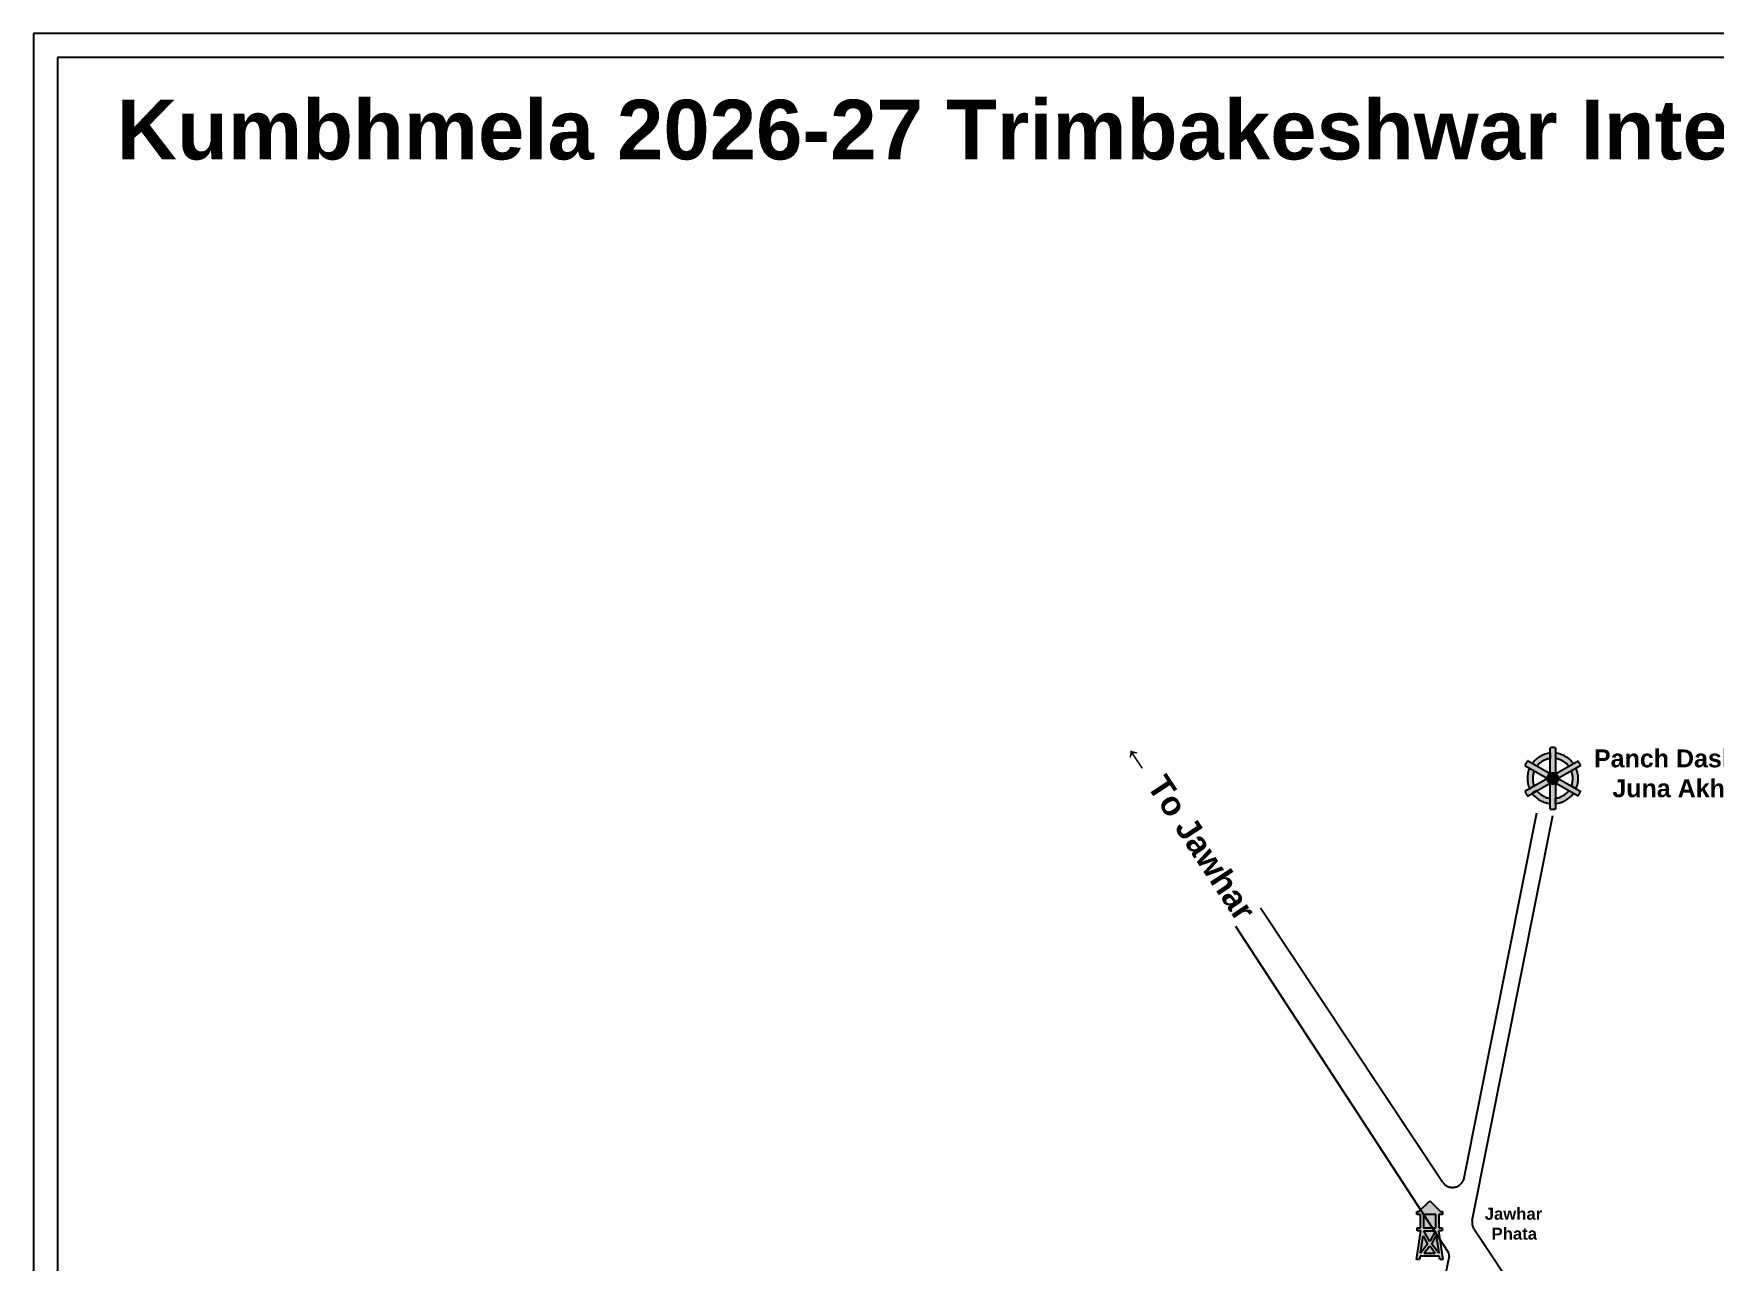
# Model space of a CAD drawing. Header units: metres. Extents: x 125.25 to 127.94, y 109.47 to 110.92.
# Drawn here: x 125.25 to 125.954, y 110.193 to 110.707 of the extents above; entities that cross this region are included whole.
import ezdxf

# ---------------------------------------------------------------- set-up
doc = ezdxf.new("R2010")
doc.units = ezdxf.units.M
doc.linetypes.add('DASHEDX2', pattern=[38.099999999999994, 25.4, -12.7])
doc.styles.get("Standard").update_dxf_attribs({"font": 'arial.ttf'})
pattern_1 = [(0, (0, 0), (0, 6.985), [5.08, -1.905]), (90, (0, 0), (-6.985, 4.277078946022131e-16), [5.08, -1.905])]

# ---------------------------------------------------------------- blocks, each defined once
blk = doc.blocks.new('A$C56430FAB')
at = {"linetype": 'DASHEDX2', "transparency": 33554687}
h = blk.add_hatch(dxfattribs=at)
h.set_pattern_fill('ANGLE', color=5)
h.set_pattern_definition(pattern_1)
h.paths.add_polyline_path([(0.002015567296098197, 0.04025865858996269), (0.01104399745372575, 0.04926702189254684), (0.02007242761135104, 0.04025865858996495), (0.0217756102971407, 0.04025865858996269), (0.0217756102971407, 0.03775865858996497), (0.01874633777660506, 0.03775865858997918), (0.01874633777663348, 0.02669373815201936), (0.02145790485008092, 0.02669373815201936), (0.02145790485008092, 0.02414622878869466), (0.01836426736861085, 0.02414622878869466), (0.0220879949074515, 0), (0.01955844148631058, 0), (0.01909651249991384, 0.002995343476001722), (0.01104399745372575, 0.002995343476015933), (0.002991482407546304, 0.002995343476001718), (0.002529553421140918, 0), (0, 0), (0.003723727538840649, 0.02414622878869466), (0.0006300900573705803, 0.02414622878869466), (0.0006300900573705803, 0.02669373815201936), (0.003341657130818021, 0.02669373815201936), (0.003341657130846442, 0.03775865858996898), (0.0003123846103108008, 0.03775865858996497), (0.0003123846103108008, 0.04025865858996269)])
h = blk.add_hatch(dxfattribs=at)
h.set_pattern_fill('ANGLE', color=5)
h.set_pattern_definition(pattern_1)
h.paths.add_polyline_path([(0.002015567296098197, 0.04025865858996269), (0.01104399745372575, 0.04926702189254684), (0.02007242761135104, 0.04025865858996495), (0.0217756102971407, 0.04025865858996269), (0.0217756102971407, 0.03775865858996497), (0.01874633777660506, 0.03775865858997918), (0.01874633777663348, 0.02669373815201936), (0.02145790485008092, 0.02669373815201936), (0.02145790485008092, 0.02414622878869466), (0.01836426736861085, 0.02414622878869466), (0.0220879949074515, 0), (0.01955844148631058, 0), (0.01909651249991384, 0.002995343476001722), (0.01104399745372575, 0.002995343476015933), (0.002991482407546304, 0.002995343476001718), (0.002529553421140918, 0), (0, 0), (0.003723727538840649, 0.02414622878869466), (0.0006300900573705803, 0.02414622878869466), (0.0006300900573705803, 0.02669373815201936), (0.003341657130818021, 0.02669373815201936), (0.003341657130846442, 0.03775865858996898), (0.0003123846103108008, 0.03775865858996497), (0.0003123846103108008, 0.04025865858996269)])
h.paths.add_polyline_path([(0.005841657130815747, 0.02669373815201936), (0.01104399745372575, 0.02669373815201936), (0.01624633777663576, 0.02669373815201936), (0.01624633777663575, 0.03775865858997229), (0.01104399745372575, 0.03775865858997918), (0.00584165713081575, 0.03775865858997229)], flags=16)
h.paths.add_polyline_path([(0.01646811103091956, 0.02003901344290485), (0.01871097325366122, 0.005495343475985237), (0.01273238490196604, 0.01307653299075184)], flags=16)
h.paths.add_polyline_path([(0.006560870465686078, 0.005495343475997039), (0.01104399745372575, 0.005495343476013659), (0.01552712444177473, 0.005495343475985237), (0.01104399745372575, 0.01118020306418543)], flags=16)
h.paths.add_polyline_path([(0.00337702165380121, 0.005495343475999098), (0.005619883876505583, 0.020039013442954), (0.00935561000548546, 0.01307653299075184)], flags=16)
h.paths.add_polyline_path([(0.01583471394746994, 0.02414622878869466), (0.01104399745372575, 0.01521750414759993), (0.006253280959981566, 0.02414622878869466), (0.01104399745372575, 0.02414622878869466)], flags=16)
h = blk.add_hatch(color=5, dxfattribs=at)
h.dxf.hatch_style = 1
h.paths.add_polyline_path([(0.002015567296098197, 0.04025865858996269), (0.01104399745372575, 0.04926702189254684), (0.02007242761135104, 0.04025865858996495), (0.0217756102971407, 0.04025865858996269), (0.0217756102971407, 0.03775865858996497), (0.01874633777660506, 0.03775865858997918), (0.01874633777663348, 0.02669373815201936), (0.02145790485008092, 0.02669373815201936), (0.02145790485008092, 0.02414622878869466), (0.01836426736861085, 0.02414622878869466), (0.0220879949074515, 0), (0.01955844148631058, 0), (0.01909651249991384, 0.002995343476001722), (0.01104399745372575, 0.002995343476015933), (0.002991482407546304, 0.002995343476001718), (0.002529553421140918, 0), (0, 0), (0.003723727538840649, 0.02414622878869466), (0.0006300900573705803, 0.02414622878869466), (0.0006300900573705803, 0.02669373815201936), (0.003341657130818021, 0.02669373815201936), (0.003341657130846442, 0.03775865858996898), (0.0003123846103108008, 0.03775865858996497), (0.0003123846103108008, 0.04025865858996269)])
h.paths.add_polyline_path([(0.005841657130815747, 0.02669373815201936), (0.01104399745372575, 0.02669373815201936), (0.01624633777663576, 0.02669373815201936), (0.01624633777663575, 0.03775865858997229), (0.01104399745372575, 0.03775865858997918), (0.00584165713081575, 0.03775865858997229)], flags=16)
h.paths.add_polyline_path([(0.01646811103091956, 0.02003901344290485), (0.01871097325366122, 0.005495343475985237), (0.01273238490196604, 0.01307653299075184)], flags=16)
h.paths.add_polyline_path([(0.006560870465686078, 0.005495343475997039), (0.01104399745372575, 0.005495343476013659), (0.01552712444177473, 0.005495343475985237), (0.01104399745372575, 0.01118020306418543)], flags=16)
h.paths.add_polyline_path([(0.00337702165380121, 0.005495343475999098), (0.005619883876505583, 0.020039013442954), (0.00935561000548546, 0.01307653299075184)], flags=16)
h.paths.add_polyline_path([(0.01583471394746994, 0.02414622878869466), (0.01104399745372575, 0.01521750414759993), (0.006253280959981566, 0.02414622878869466), (0.01104399745372575, 0.02414622878869466)], flags=16)
at = {"linetype": 'DASHEDX2', "true_color": 0xffffff, "transparency": 33554687}
h = blk.add_hatch(dxfattribs=at)
h.set_pattern_fill('ANGLE')
h.set_pattern_definition(pattern_1)
h.paths.add_polyline_path([(0.005841657130815747, 0.02669373815201936), (0.01104399745372575, 0.02669373815201936), (0.01624633777663576, 0.02669373815201936), (0.01624633777663575, 0.03775865858997229), (0.01104399745372575, 0.03775865858997918), (0.00584165713081575, 0.03775865858997229)])
h.paths.add_polyline_path([(0.01646811103091956, 0.02003901344290485), (0.01871097325366122, 0.005495343475985237), (0.01273238490196604, 0.01307653299075184)])
h.paths.add_polyline_path([(0.006560870465686078, 0.005495343475997039), (0.01104399745372575, 0.005495343476013659), (0.01552712444177473, 0.005495343475985237), (0.01104399745372575, 0.01118020306418543)])
h.paths.add_polyline_path([(0.00337702165380121, 0.005495343475999098), (0.005619883876505583, 0.020039013442954), (0.00935561000548546, 0.01307653299075184)])
h.paths.add_polyline_path([(0.01583471394746994, 0.02414622878869466), (0.01104399745372575, 0.01521750414759993), (0.006253280959981566, 0.02414622878869466), (0.01104399745372575, 0.02414622878869466)])
h = blk.add_hatch(dxfattribs=at)
h.set_pattern_fill('ANGLE')
h.set_pattern_definition(pattern_1)
h.paths.add_polyline_path([(0.005841657130815747, 0.02669373815201936), (0.01104399745372575, 0.02669373815201936), (0.01624633777663576, 0.02669373815201936), (0.01624633777663575, 0.03775865858997229), (0.01104399745372575, 0.03775865858997918), (0.00584165713081575, 0.03775865858997229)])
h.paths.add_polyline_path([(0.01646811103091956, 0.02003901344290485), (0.01871097325366122, 0.005495343475985237), (0.01273238490196604, 0.01307653299075184)])
h.paths.add_polyline_path([(0.006560870465686078, 0.005495343475997039), (0.01104399745372575, 0.005495343476013659), (0.01552712444177473, 0.005495343475985237), (0.01104399745372575, 0.01118020306418543)])
h.paths.add_polyline_path([(0.00337702165380121, 0.005495343475999098), (0.005619883876505583, 0.020039013442954), (0.00935561000548546, 0.01307653299075184)])
h.paths.add_polyline_path([(0.01583471394746994, 0.02414622878869466), (0.01104399745372575, 0.01521750414759993), (0.006253280959981566, 0.02414622878869466), (0.01104399745372575, 0.02414622878869466)])
h = blk.add_hatch(color=7, dxfattribs=at)
h.dxf.hatch_style = 1
h.paths.add_polyline_path([(0.005841657130815747, 0.02669373815201936), (0.01104399745372575, 0.02669373815201936), (0.01624633777663576, 0.02669373815201936), (0.01624633777663575, 0.03775865858997229), (0.01104399745372575, 0.03775865858997918), (0.00584165713081575, 0.03775865858997229)])
h.paths.add_polyline_path([(0.01646811103091956, 0.02003901344290485), (0.01871097325366122, 0.005495343475985237), (0.01273238490196604, 0.01307653299075184)])
h.paths.add_polyline_path([(0.006560870465686078, 0.005495343475997039), (0.01104399745372575, 0.005495343476013659), (0.01552712444177473, 0.005495343475985237), (0.01104399745372575, 0.01118020306418543)])
h.paths.add_polyline_path([(0.00337702165380121, 0.005495343475999098), (0.005619883876505583, 0.020039013442954), (0.00935561000548546, 0.01307653299075184)])
h.paths.add_polyline_path([(0.01583471394746994, 0.02414622878869466), (0.01104399745372575, 0.01521750414759993), (0.006253280959981566, 0.02414622878869466), (0.01104399745372575, 0.02414622878869466)])
at = {"color": 18, "linetype": 'DASHEDX2', "true_color": 0x000000}
for points in [[(0.002015567296098197, 0.04025865858996269), (0.01104399745372575, 0.04926702189254684), (0.02007242761135104, 0.04025865858996495), (0.0217756102971407, 0.04025865858996269), (0.0217756102971407, 0.03775865858996497), (0.01874633777660506, 0.03775865858997918), (0.01874633777663348, 0.02669373815201936), (0.02145790485008092, 0.02669373815201936), (0.02145790485008092, 0.02414622878869466), (0.01836426736861085, 0.02414622878869466), (0.0220879949074515, 0), (0.01955844148631058, 0), (0.01909651249991384, 0.002995343476001722), (0.01104399745372575, 0.002995343476015933), (0.002991482407546304, 0.002995343476001718), (0.002529553421140918, 0), (0, 0), (0.003723727538840649, 0.02414622878869466), (0.0006300900573705803, 0.02414622878869466), (0.0006300900573705803, 0.02669373815201936), (0.003341657130818021, 0.02669373815201936), (0.003341657130846442, 0.03775865858996898), (0.0003123846103108008, 0.03775865858996497), (0.0003123846103108008, 0.04025865858996269)], [(0.005841657130815747, 0.02669373815201936), (0.01104399745372575, 0.02669373815201936), (0.01624633777663576, 0.02669373815201936), (0.01624633777663575, 0.03775865858997229), (0.01104399745372575, 0.03775865858997918), (0.00584165713081575, 0.03775865858997229)], [(0.00337702165380121, 0.005495343475999098), (0.005619883876505583, 0.020039013442954), (0.00935561000548546, 0.01307653299075184)], [(0.01583471394746994, 0.02414622878869466), (0.01104399745372575, 0.01521750414759993), (0.006253280959981566, 0.02414622878869466), (0.01104399745372575, 0.02414622878869466)], [(0.01646811103091956, 0.02003901344290485), (0.01871097325365243, 0.005495343475985237), (0.01871097325366122, 0.005495343475985237), (0.01273238490196604, 0.01307653299075184)], [(0.006560870465686078, 0.005495343475997039), (0.01104399745372575, 0.005495343476013659), (0.01552712444177473, 0.005495343475985237), (0.01104399745372575, 0.01118020306418543)]]:
    blk.add_lwpolyline(points, close=True, dxfattribs=at)
blk = doc.blocks.new('A$C41FF0212')
at = {"linetype": 'DASHEDX2', "true_color": 0xffffff, "transparency": 33554687}
h = blk.add_hatch(color=7, dxfattribs=at)
h.dxf.hatch_style = 1
edge = h.paths.add_edge_path()
edge.add_line((0.009810053648588224, 0.02023095741278836), (0.009807084236798356, 0.01053818119704282))
edge.add_arc((0.008810050707553271, 0.008816867412440125), 0.001989220199852741, 59.9193663883004, 120.0806349087099)
edge.add_line((0.007813017139342635, 0.01053818117447288), (0.007810053648588224, 0.02023095741278836))
edge.add_arc((0.008810053648588223, 0.008810029477800203), 0.01146462362645163, 84.99602569108208, 95.00397430891792, ccw=False)
edge = h.paths.add_edge_path()
edge.add_line((0.009807087214203676, 0.01053817947927114), (0.01820807795371283, 0.01537621056397809))
edge.add_arc((0.008810053648588227, 0.008810029477800182), 0.01146462362645165, 24.93315632470302, 34.9411049425388, ccw=False)
edge.add_line((0.01920617681180591, 0.01364306352189733), (0.01080518607229675, 0.008805032437190382))
edge.add_arc((0.008876963372191574, 0.008848561995297174), 0.001928713976625326, 358.70676949753, 421.1674917697118)
edge = h.paths.add_edge_path()
edge.add_line((0.01080518607229675, 0.008805032437190382), (0.01921446167699539, 0.003994856742102139))
edge.add_arc((0.00881005364858819, 0.008810029477800227), 0.0114646236264517, 325.15729421149143, 335.1652428293271, ccw=False)
edge.add_line((0.01821934077739304, 0.00225999813253921), (0.009810053648588222, 0.0070835943187085))
edge.add_arc((0.00889229840302597, 0.008762485264074324), 0.001913360785944036, 298.66294626811, 361.2741843655108)
edge = h.paths.add_edge_path()
edge.add_line((0.009810053648588224, 0.007083594318708501), (0.009810053648588219, -0.002610898457187993))
edge.add_arc((0.008810053648588221, 0.00881002947780018), 0.01146462362645164, 264.99602569108214, 275.00397430891786, ccw=False)
edge.add_line((0.007810053648588224, -0.002610898457187993), (0.007810053648588221, 0.007083594318708499))
edge.add_arc((0.008810053648588223, 0.008780995651962845), 0.0019700688531454, 239.496135826314, 300.503864173686)
edge = h.paths.add_edge_path()
edge.add_line((0.006814656138358171, 0.00881829426345854), (-0.00159435437981895, 0.003994856742102139))
edge.add_arc((0.008810053648588253, 0.008810029477800227), 0.0114646236264517, 204.8347571706728, 214.8427057885085)
edge.add_line((-0.0005992334802165968, 0.00225999813253921), (0.00781005364858822, 0.0070835943187085))
edge.add_arc((0.008738579878051298, 0.008769334124422391), 0.001924546609300286, 178.5422478274661, 241.1534859248669, ccw=False)
edge = h.paths.add_edge_path()
edge.add_line((0.007813020082972766, 0.01053817947927114), (-0.0005879706565363914, 0.01537621056397809))
edge.add_arc((0.008810053648588216, 0.008810029477800182), 0.01146462362645165, 145.0588950574612, 155.0668436752969)
edge.add_line((-0.00158606951462947, 0.01364306352189733), (0.006814656138358171, 0.00881829426345854))
edge.add_arc((0.008732075451129296, 0.008854977589945533), 0.001917770186291842, 118.63530476575451, 181.0960270379363, ccw=False)
at = {"linetype": 'DASHEDX2', "transparency": 33554687}
h = blk.add_hatch(color=20, dxfattribs=at)
h.dxf.hatch_style = 1
edge = h.paths.add_edge_path()
edge.add_line((0.007810053648588219, 0.01822167653824538), (0.007810053648588219, 0.01620736723435694))
edge.add_arc((0.008810053648588216, 0.008810029477800184), 0.007464623626451644, 97.69878825760865, 142.3640811087704)
edge.add_line((0.002898766051610421, 0.01336824018271462), (0.001153218945675414, 0.01437348009074328))
edge.add_arc((0.00881005364858822, 0.008810029477800182), 0.00946462362645165, 96.06499769183557, 143.9978716745435, ccw=False)
edge = h.paths.add_edge_path()
edge.add_line((0.009810053648588224, 0.01822167653824538), (0.009810053648588224, 0.01620736723435694))
edge.add_arc((0.008810053648588227, 0.008810029477800184), 0.007464623626451644, 37.63591889122961, 82.30121174239127, ccw=False)
edge.add_line((0.01472134124556602, 0.01336824018271462), (0.01646688835150103, 0.01437348009074328))
edge.add_arc((0.008810053648588223, 0.008810029477800182), 0.00946462362645165, 36.0021283254565, 83.93500230816441)
edge = h.paths.add_edge_path()
edge.add_line((0.01746498720959411, 0.01264033304866252), (0.0157194401036591, 0.01163509314063386))
edge.add_arc((0.008810053648588223, 0.008810029477800189), 0.007464623626451644, -22.139943221981923, 22.238342376012213, ccw=False)
edge.add_line((0.01572428164579309, 0.005996836081098064), (0.01747155256487988, 0.004994595437816641))
edge.add_arc((0.008810053648588225, 0.008810029477800189), 0.009464623626451646, 336.226266212245, 383.8721329417853)
edge = h.paths.add_edge_path()
edge.add_line((0.009810053648588224, -0.0006016175826450108), (0.00981005364858822, 0.001412691721243432))
edge.add_arc((0.008810053648588223, 0.008810029477800189), 0.007464623626451648, 277.6987882576087, 322.4624802628007)
edge.add_line((0.01472916074619075, 0.004261977471535136), (0.01647643166527753, 0.003259736828253713))
edge.add_arc((0.008810053648588223, 0.008810029477800189), 0.00946462362645165, 276.0649976918356, 324.0962708285738, ccw=False)
edge = h.paths.add_edge_path()
edge.add_line((0.007810053648588219, -0.0006016175826450108), (0.007810053648588222, 0.001412691721243432))
edge.add_arc((0.00881005364858822, 0.008810029477800189), 0.007464623626451648, 217.5375197371993, 262.30121174239133, ccw=False)
edge.add_line((0.002890946550985696, 0.004261977471535136), (0.001143675631898908, 0.003259736828253713))
edge.add_arc((0.00881005364858822, 0.008810029477800189), 0.00946462362645165, 215.9037291714262, 263.9350023081644)
edge = h.paths.add_edge_path()
edge.add_line((0.0001551200875823354, 0.01264033304866252), (0.001900667193517343, 0.01163509314063386))
edge.add_arc((0.008810053648588218, 0.008810029477800189), 0.007464623626451643, 157.7616576239878, 202.139943221982)
edge.add_line((0.00189582565138335, 0.005996836081098064), (0.0001485547322965623, 0.004994595437816641))
edge.add_arc((0.008810053648588218, 0.008810029477800189), 0.009464623626451646, 156.1278670582147, 203.773733787755, ccw=False)
at = {"linetype": 'DASHEDX2', "true_color": 0xffffff, "transparency": 33554687}
h = blk.add_hatch(color=7, dxfattribs=at)
h.dxf.hatch_style = 1
edge = h.paths.add_edge_path()
edge.add_line((0.009807087214203676, 0.01053817947927114), (0.01820807795371283, 0.01537621056397809))
edge.add_arc((0.008810053648588227, 0.008810029477800182), 0.01146462362645165, 24.93315632470302, 34.9411049425388, ccw=False)
edge.add_line((0.01920617681180591, 0.01364306352189733), (0.01080518607229675, 0.008805032437190382))
edge.add_arc((0.008876963372191574, 0.008848561995297174), 0.001928713976625326, 358.70676949753, 421.1674917697118)
at = {"linetype": 'DASHEDX2', "true_color": 0xcc3300, "transparency": 33554687}
h = blk.add_hatch(color=22, dxfattribs=at)
h.dxf.hatch_style = 1
edge = h.paths.add_edge_path()
edge.add_arc((0.008810053648588221, 0.008780995651962838), 0.002025091960450592, 0, 360)
at = {"color": 18, "linetype": 'DASHEDX2', "true_color": 0x000000}
for points in [[(0.009810053648588224, 0.02023095741278836), (0.009807084236798356, 0.01053818119704282, 0.2687035224409885), (0.007813017139342635, 0.01053818117447288), (0.007810053648588224, 0.02023095741278836, -0.04369569146346969)], [(0.0001551200875823354, 0.01264033304866252), (0.001900667193517343, 0.01163509314063386, 0.1960938078674019), (0.00189582565138335, 0.005996836081098064), (0.0001485547322965623, 0.004994595437816641, -0.2109420802666859)], [(0.007810053648588219, 0.01822167653824538), (0.007810053648588219, 0.01620736723435694, 0.1973945879906858), (0.002898766051610421, 0.01336824018271462), (0.001153218945675414, 0.01437348009074328, -0.2122504552456015)], [(0.009810053648588224, 0.01822167653824538), (0.009810053648588224, 0.01620736723435694, -0.1973945879906858), (0.01472134124556602, 0.01336824018271462), (0.01646688835150103, 0.01437348009074328, 0.2122504552456015)], [(0.01746498720959411, 0.01264033304866252), (0.0157194401036591, 0.01163509314063386, -0.1960938078674019), (0.01572428164579309, 0.005996836081098064), (0.01747155256487988, 0.004994595437816641, 0.2109420802666859)], [(0.007810053648588219, -0.0006016175826450108), (0.007810053648588222, 0.001412691721243432, -0.1978407024874488), (0.002890946550985696, 0.004261977471535136), (0.001143675631898908, 0.003259736828253713, 0.2126991856762388)], [(0.009810053648588224, -0.0006016175826450108), (0.00981005364858822, 0.001412691721243432, 0.1978407024874488), (0.01472916074619075, 0.004261977471535136), (0.01647643166527753, 0.003259736828253713, -0.2126991856762388)]]:
    blk.add_lwpolyline(points, format="xyb", close=True, dxfattribs=at)
for points in [[(0.007813020082972766, 0.01053817947927114), (-0.0005879706565363914, 0.01537621056397809, 0.04369569146346959), (-0.00158606951462947, 0.01364306352189733), (0.006814656138358171, 0.00881829426345854, -0.2794906431650335), (0.007813017139342633, 0.01053818117447287)], [(0.009807087214203676, 0.01053817947927114), (0.01820807795371283, 0.01537621056397809, -0.04369569146346959), (0.01920617681180591, 0.01364306352189733), (0.01080518607229675, 0.008805032437190382, 0.2794906431650335), (0.009807087214203676, 0.01053817947927114)], [(0.006814656138358171, 0.00881829426345854, -0.001681654276185364), (0.006814656138358171, 0.00881829426345854), (-0.00159435437981895, 0.003994856742102139, 0.04369569146346952), (-0.0005992334802165968, 0.00225999813253921), (0.00781005364858822, 0.0070835943187085, -0.2801988244140493), (0.006814656138358171, 0.00881829426345854)], [(0.009810053648588224, 0.007083594318708501), (0.009810053648588219, -0.002610898457187993, -0.04369569146346952), (0.007810053648588224, -0.002610898457187993), (0.007810053648588221, 0.0070835943187085, 0.2726675198910545), (0.009810053648588224, 0.007083594318708501)], [(0.01080518607229675, 0.008805032437190382, 0.001681654276185364), (0.01080518607229675, 0.008805032437190382), (0.01921446167699539, 0.003994856742102139, -0.04369569146346952), (0.01821934077739304, 0.00225999813253921), (0.009810053648588222, 0.0070835943187085, 0.2801988244140493), (0.01080518607229675, 0.008805032437190382)]]:
    blk.add_lwpolyline(points, format="xyb", dxfattribs=at)
blk.add_circle((0.008810053648588221, 0.008780995651962838), 0.002025091960450592, dxfattribs=at)

msp = doc.modelspace()

# ---------------------------------------------------------------- linework, layer by layer
at = {"color": 18, "linetype": 'DASHEDX2', "true_color": 0x000000}
for p, q in [((125.8497708443779, 110.2280392367815), (125.8801820790976, 110.3808320085496)), ((125.8531682514998, 110.2101430104914), (125.8869356017824, 110.3797976493935))]:
    msp.add_line(p, q, dxfattribs=at)
at = {"color": 18, "true_color": 0x000000}
for p, q in [((125.840704154369, 110.2262457158155), (125.7643870998954, 110.3409568189171)), ((125.8431949433471, 110.1967036222222), (125.7541200423206, 110.3332095989767)), ((125.9602763004151, 110.0465184861969), (125.8539091825526, 110.2063974216187)), ((125.8434778944879, 110.1952024415358), (125.8327820761193, 110.1439035289299))]:
    msp.add_line(p, q, dxfattribs=at)
at = {"color": 18, "linetype": 'DASHEDX2', "true_color": 0x000000}
for points in [[(127.2556200472607, 110.7071924725872), (125.2503302279466, 110.7071924725872), (125.2503302279466, 109.4658067328945), (127.2556200472607, 109.4658067328945)], [(127.2456200472607, 110.6971924725872), (125.2603302279466, 110.6971924725872), (125.2603302279466, 109.4758067328945), (127.2456200472607, 109.4758067328945)]]:
    msp.add_lwpolyline(points, close=True, dxfattribs=at)
for centre, start, end in [((125.8448670338471, 110.2290152707348), 213.6357387710678, 348.7431960222543), ((125.8580720620306, 110.209166976538), 168.7431960222634, 213.6357387710364)]:
    msp.add_arc(centre, 0.005, start, end, dxfattribs=at)
at = {"color": 18, "true_color": 0x000000}
msp.add_arc((125.8415199987906, 110.1956106626014), 0.002, 348.2225645564939, 33.12584681416654, dxfattribs=at)

# ---------------------------------------------------------------- block references
at = {"color": 18, "linetype": 'DASHEDX2', "true_color": 0x000000}
for name, p, xscale, yscale, zscale in [('A$C41FF0212', (125.8769727822412, 110.3853666894562), 1.125, 1.125, 1.125), ('A$C56430FAB', (125.8297744006929, 110.1937511709222), 0.5, 0.5, 0.5)]:
    msp.add_blockref(name, p, dxfattribs=dict(at, xscale=xscale, yscale=yscale, zscale=zscale))

# ---------------------------------------------------------------- texts
at = {"color": 18, "true_color": 0x000000, "attachment_point": 1}
for s, width, insert, char_height in [('{\\fArial|b1|i0|c0|p34;Kumbhmela 2026-27 Trimbakeshwar Internal Key Map}', 0.9483365347075079, (125.2852221139797, 110.6794865353481), 0.025), ('\\pi0.029899;{\\fArial|b1|i0|c0|p34;Panch Dashnam\\P\\pi0.037596;Juna Akhada}', 0.1398733676870165, (125.8742433849186, 110.407413293181), 0.0075), ('\\pi0.057916;{\\fArial|b1|i0|c0|p34;Jawhar\\P\\pi0.060798;Phata}', 0.1398733676870165, (125.8004508801487, 110.2154622680158), 0.005)]:
    msp.add_mtext_dynamic_manual_height_columns(s, width=width, gutter_width=1.516051577029884, heights=[0], dxfattribs=dict(at, insert=insert, char_height=char_height))
at = {"color": 18, "true_color": 0x000000, "insert": (125.7006695662398, 110.4357968755106), "char_height": 0.009999999999999998, "attachment_point": 1, "rotation": 303.5340583989965}
msp.add_mtext_dynamic_manual_height_columns('\\pi0.026086;{\\fArial|b1|i0|c0|p34;\\H1.0833x;←\\H0.92311x; To Jawhar}', width=0.1398733676870165, gutter_width=1.516051577029884, heights=[0], dxfattribs=at)

doc.saveas('drawing.dxf')
